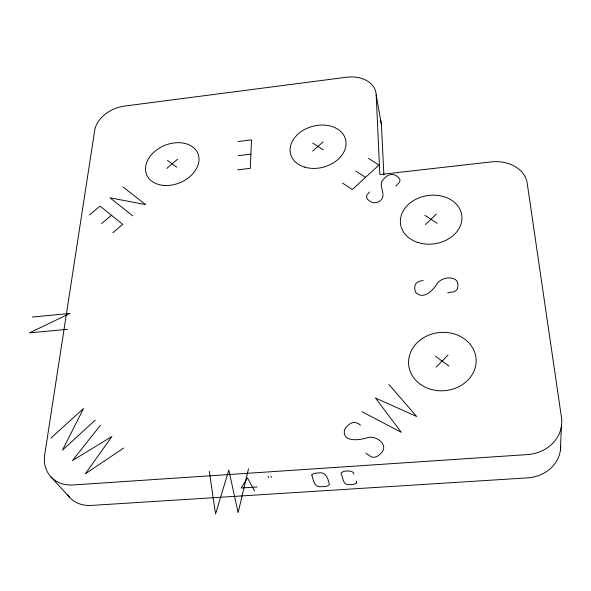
<?xml version="1.0" encoding="UTF-8"?>
<svg xmlns="http://www.w3.org/2000/svg" width="591" height="591" viewBox="0 0 591 591"><rect width="100%" height="100%" fill="white"/><g stroke="black" fill="none" stroke-linecap="round" stroke-linejoin="round"><path stroke-width="0.89" d="M560.371 450.497L561.413 426.251M356.58 482.928L356.439 481.229L356.58 482.928L354.157 484.251A9.537 3.878 -0.4 0 1 348.35 484.627C342.588 484.76 343.216 477.351 341.073 473.76L341.177 472.844L343.615 471.426A9.641 3.967 -0.4 0 1 349.562 471.034L352.871 472.076L353.987 474.041M248.516 468.715L238.121 512.626L228.82 470.052L215.552 513.993L209.31 471.367M100.455 425.217L72.479 460.537L111.906 436.527L85.281 473.864L123.608 448.089M436.202 367.107L448.044 355.088M425.52 224.491L436.394 214.105M395.933 186.01L399.546 182.087A6.375 4.883 -11.1 0 0 399.346 178.401A14.672 11.273 -11.4 0 0 393.192 174.515C388.28 173.636 384.615 177.714 381.926 181.215C379.954 185.434 382.909 189.999 382.931 194.343C383.862 199.536 377.856 203.54 373.157 202.698A14.701 11.34 -11.9 0 1 367.048 198.672L366.538 196.855L366.967 194.927L369.493 192.009M95.284 420.105L62.498 450.061L83.553 408.514L50.959 438.042M312.654 151.104L323.181 141.766M112.859 232.788L122.699 224.381L100.086 206.096L89.522 214.976M101.645 223.568L111.433 215.264M166.751 168.405L177.588 159.223M238.018 141.552L251.522 139.912L250.303 168.339L237.612 169.824M238.336 155.662L250.909 154.162M32.313 317.049L69.915 313.444L29.55 332.844L67.5 329.298M423.186 280.607C420.061 280.703 416.662 281.826 415.185 284.803A15.868 13.068 -7.8 0 0 415.68 292.294C423.378 300.56 433.447 290.055 437.347 283.296C441.462 277.792 451.82 275.731 456.88 280.836A15.92 13.098 -6.9 0 1 457.574 288.349A6.952 5.718 -6.1 0 1 454.147 291.732L447.742 292.774M257.188 486.954L241.18 487.989L247.466 477.883L254.485 490.781M361.825 411.654L401.267 432.287L375.433 398.002L416.655 416.5L388.944 384.453M368.459 158.388L379.001 165.037L352.28 189.497L342.632 183.144M312.654 143.022L323.24 149.848M424.84 215.331L437.155 223.272M355.856 171.109L365.541 177.359M167.549 160.42L176.835 167.209M435.375 356.144L448.953 366.065M122.928 186.882L145.778 204.663L109.963 197.778L132.687 215.855M360.503 425.254C358.065 422.831 354.386 421.767 351.135 423.134A16.932 15.292 -15.8 0 0 344.494 429.797C342.019 443.124 360.65 439.948 367.676 437.643C374.628 435.574 385.302 441.773 383.552 449.662A17.043 15.477 -14.6 0 1 376.844 456.54A7.454 6.796 -13.8 0 1 371.251 456.902L365.859 453.134M50.929 476.878L69.745 497.482M268.041 476.339L268.706 477.639M270.855 476.147L271.505 477.454M376.179 94.737L379.858 174.544L491.047 161.919A33.111 25.376 -5.1 0 1 527.179 183.055L561.45 417.32A38.585 33.886 6 0 1 527.172 454.605L73.247 484.945A36.014 29.195 -39.6 0 1 44.724 454.693L94.7 130.33A28.471 19.806 -23.6 0 1 124.516 106.077L346.304 77.266A29.609 21.291 -13.5 0 1 376.179 94.737L381.417 124.664L383.877 175.002M560.711 446.161A37.034 32.904 8 0 1 527.556 477.868L91.361 505.423A34.633 28.538 -40.7 0 1 67.647 494.881M380.523 120.143A28.641 21.069 -13.3 0 1 381.417 124.664M311.797 474.95C313.186 479.087 313.895 486.688 319.82 486.681C322.952 486.563 326.786 487.147 329.239 484.79L329.32 483.844C327.894 478.629 325.9 471.492 319.044 472.903C316.591 473.155 313.562 472.896 311.797 474.95M163.766 185.419A27.74 20.146 -22.5 0 0 198.495 155.248A27.74 20.146 -22.5 0 0 154.539 151.636A27.74 20.146 -22.5 0 0 163.766 185.419M304.491 167.076A28.434 21.113 -15.2 0 0 346.045 143.074A28.434 21.113 -15.2 0 0 303.626 130.042A28.434 21.113 -15.2 0 0 304.491 167.076M420.548 384.423A33.835 29.195 -5.4 0 0 475.622 365.969A33.835 29.195 -5.4 0 0 430.913 334.358A33.835 29.195 -5.4 0 0 420.548 384.423M417.881 242.48A30.939 24.357 -8.5 0 0 461.874 216.025A30.939 24.357 -8.5 0 0 413.707 200.482A30.939 24.357 -8.5 0 0 417.881 242.48"/></g></svg>
